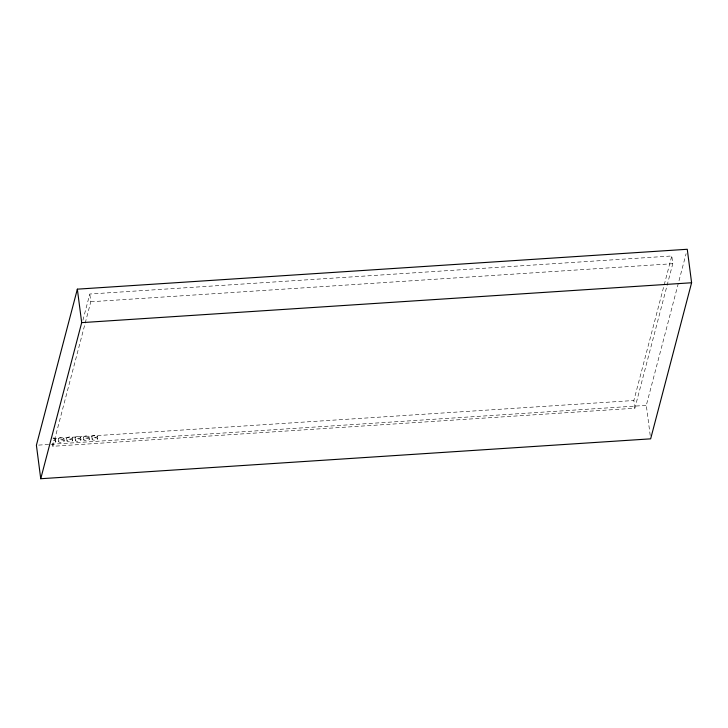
<?xml version="1.0" encoding="UTF-8"?>
<svg xmlns="http://www.w3.org/2000/svg" width="728" height="728" viewBox="0 0 728 728"><rect width="100%" height="100%" fill="white"/><g stroke="black" fill="none" stroke-linecap="round" stroke-linejoin="round"><path stroke-width="0.55" stroke-dasharray="3.64 2.73" d="M82.901 320.302L89.79 294.03L671.78 255.974L672.781 263.7L634.861 408.226L52.88 446.282L52.307 441.869M52.88 446.282L90.8 301.756L89.79 294.03M634.861 408.226L633.861 400.5L671.78 255.974M650.213 435.49L646.309 405.369L686.104 253.672M90.8 301.756L672.781 263.7M53.008 438.484L633.861 400.5M38.666 445.099L50.005 444.362M51.142 444.289L646.309 405.369M97.388 436.254A2.83 1.119 -7.4 0 1 92.938 437.528A2.83 1.119 -7.4 0 1 93.457 435.526A2.83 1.119 -7.4 0 1 97.388 436.254L97.716 438.829A2.83 1.119 -7.4 0 1 93.266 440.103A2.83 1.119 -7.4 0 1 93.794 438.101A2.83 1.119 -7.4 0 1 97.716 438.829M91.801 436.618L92.138 439.193M89.007 436.8A2.83 1.119 -7.4 0 1 84.557 438.074A2.83 1.119 -7.4 0 1 85.085 436.072A2.83 1.119 -7.4 0 1 89.007 436.8L89.344 439.375A2.83 1.119 -7.4 0 1 84.894 440.649A2.83 1.119 -7.4 0 1 85.413 438.647A2.83 1.119 -7.4 0 1 89.344 439.375M83.42 437.164L83.756 439.739M80.635 437.355A2.83 1.119 -7.4 0 1 76.185 438.629A2.83 1.119 -7.4 0 1 76.704 436.627A2.83 1.119 -7.4 0 1 80.635 437.355L80.963 439.921A2.83 1.119 -7.4 0 1 76.513 441.204A2.83 1.119 -7.4 0 1 77.041 439.202A2.83 1.119 -7.4 0 1 80.963 439.921M75.048 437.719L75.384 440.294M72.254 437.901A2.83 1.119 -7.4 0 1 67.804 439.175A2.83 1.119 -7.4 0 1 68.332 437.173A2.83 1.119 -7.4 0 1 72.254 437.901L72.591 440.476A2.83 1.119 -7.4 0 1 68.141 441.75A2.83 1.119 -7.4 0 1 68.66 439.748A2.83 1.119 -7.4 0 1 72.591 440.476M66.667 438.265L67.003 440.84M63.882 438.447A2.83 1.119 -7.4 0 1 59.432 439.721A2.83 1.119 -7.4 0 1 59.951 437.719A2.83 1.119 -7.4 0 1 63.882 438.447L64.21 441.022A2.83 1.119 -7.4 0 1 59.76 442.296A2.83 1.119 -7.4 0 1 60.288 440.294A2.83 1.119 -7.4 0 1 64.21 441.022M58.295 438.811L58.631 441.386M55.501 438.993L55.838 441.568A2.83 1.119 -7.4 0 1 52.744 442.906M53.344 440.595A2.83 1.119 -7.4 0 1 55.838 441.568M53.017 438.019A2.83 1.119 -7.4 0 1 55.483 438.702A2.83 1.119 -7.4 0 1 53.845 440.085"/><path stroke-width="1.09" d="M77.35 289.162L36.4 445.245L40.741 478.724L650.65 438.838L691.6 282.755L687.259 249.276L77.35 289.162L81.691 322.631L40.741 478.724M81.691 322.631L691.6 282.755"/></g></svg>
